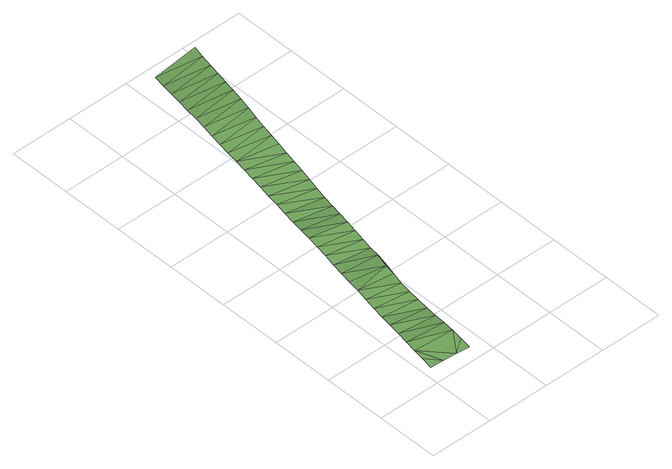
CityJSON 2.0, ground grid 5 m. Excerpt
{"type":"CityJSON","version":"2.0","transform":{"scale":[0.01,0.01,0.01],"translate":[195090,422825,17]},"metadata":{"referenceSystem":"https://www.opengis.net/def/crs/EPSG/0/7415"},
"CityObjects":{
"plantcover1":{"type":"PlantCover","attributes":{"3df_class":"Forest","bgt_fysiekvoorkomen":"groenvoorziening","bgt_status":"bestaand","identificatienamespace":"NL.IMGeo","begroeidterreindeeloptalud":"true","relatievehoogteligging":0,"aantal_punten":0},"geometry":[{"type":"MultiSurface","lod":"1","boundaries":[[[0,1,2]],[[3,0,2]],[[4,3,2]],[[5,3,6]],[[3,4,6]],[[7,5,8]],[[4,9,10]],[[11,12,7]],[[6,4,10]],[[8,5,6]],[[13,12,14]],[[11,7,8]],[[15,13,16]],[[14,12,11]],[[17,15,18]],[[16,13,14]],[[19,17,20]],[[18,15,16]],[[20,17,18]],[[21,22,19]],[[23,22,21]],[[24,19,20]],[[21,19,24]],[[25,23,26]],[[26,23,21]],[[27,25,28]],[[29,21,24]],[[30,27,31]],[[25,26,28]],[[29,26,21]],[[32,33,30]],[[31,27,28]],[[34,33,35]],[[32,30,31]],[[36,34,37]],[[33,32,35]],[[38,36,39]],[[34,35,37]],[[40,41,38]],[[39,36,37]],[[42,43,41]],[[40,38,39]],[[44,45,43]],[[41,40,42]],[[46,47,45]],[[44,43,42]],[[48,47,49]],[[45,44,46]],[[50,48,51]],[[49,47,46]],[[48,49,51]],[[52,53,50]],[[54,50,51]],[[55,56,53]],[[52,50,54]],[[57,56,58]],[[53,52,55]],[[59,57,60]],[[58,56,55]],[[61,59,62]],[[57,58,60]],[[63,64,61]],[[62,59,60]],[[65,66,64]],[[61,62,63]],[[67,66,68]],[[64,63,65]],[[69,67,70]],[[68,66,65]],[[71,72,69]],[[67,68,70]],[[71,69,70]],[[73,72,71]]]}]}
},
"vertices":[
[39,183,80],[20,85,80],[125,75,82],[58,281,77],[230,65,84],[78,379,75],[363,247,88],[97,477,71],[376,343,84],[335,55,84],[349,151,87],[390,439,74],[117,575,68],[136,673,61],[404,535,68],[155,771,60],[418,632,68],[175,869,62],[431,728,68],[194,967,63],[445,824,67],[466,991,94],[214,1065,62],[233,1162,61],[467,920,77],[252,1260,59],[512,1113,80],[272,1358,62],[534,1210,67],[489,1017,85],[291,1456,62],[556,1306,63],[578,1403,63],[310,1554,62],[330,1652,56],[601,1499,60],[349,1750,50],[623,1596,55],[369,1848,47],[645,1692,48],[667,1789,42],[388,1946,49],[689,1885,44],[407,2044,50],[712,1982,46],[427,2142,51],[734,2078,48],[446,2240,49],[466,2338,45],[756,2175,50],[485,2435,42],[779,2271,47],[823,2465,43],[504,2533,40],[801,2368,45],[845,2561,43],[524,2631,39],[543,2729,38],[867,2658,45],[562,2827,38],[890,2754,50],[582,2925,37],[912,2851,53],[934,2947,53],[601,3023,32],[956,3044,47],[621,3121,28],[640,3219,22],[979,3140,42],[659,3317,15],[1001,3237,38],[1023,3333,38],[679,3415,11],[1045,3430,39]
]}
